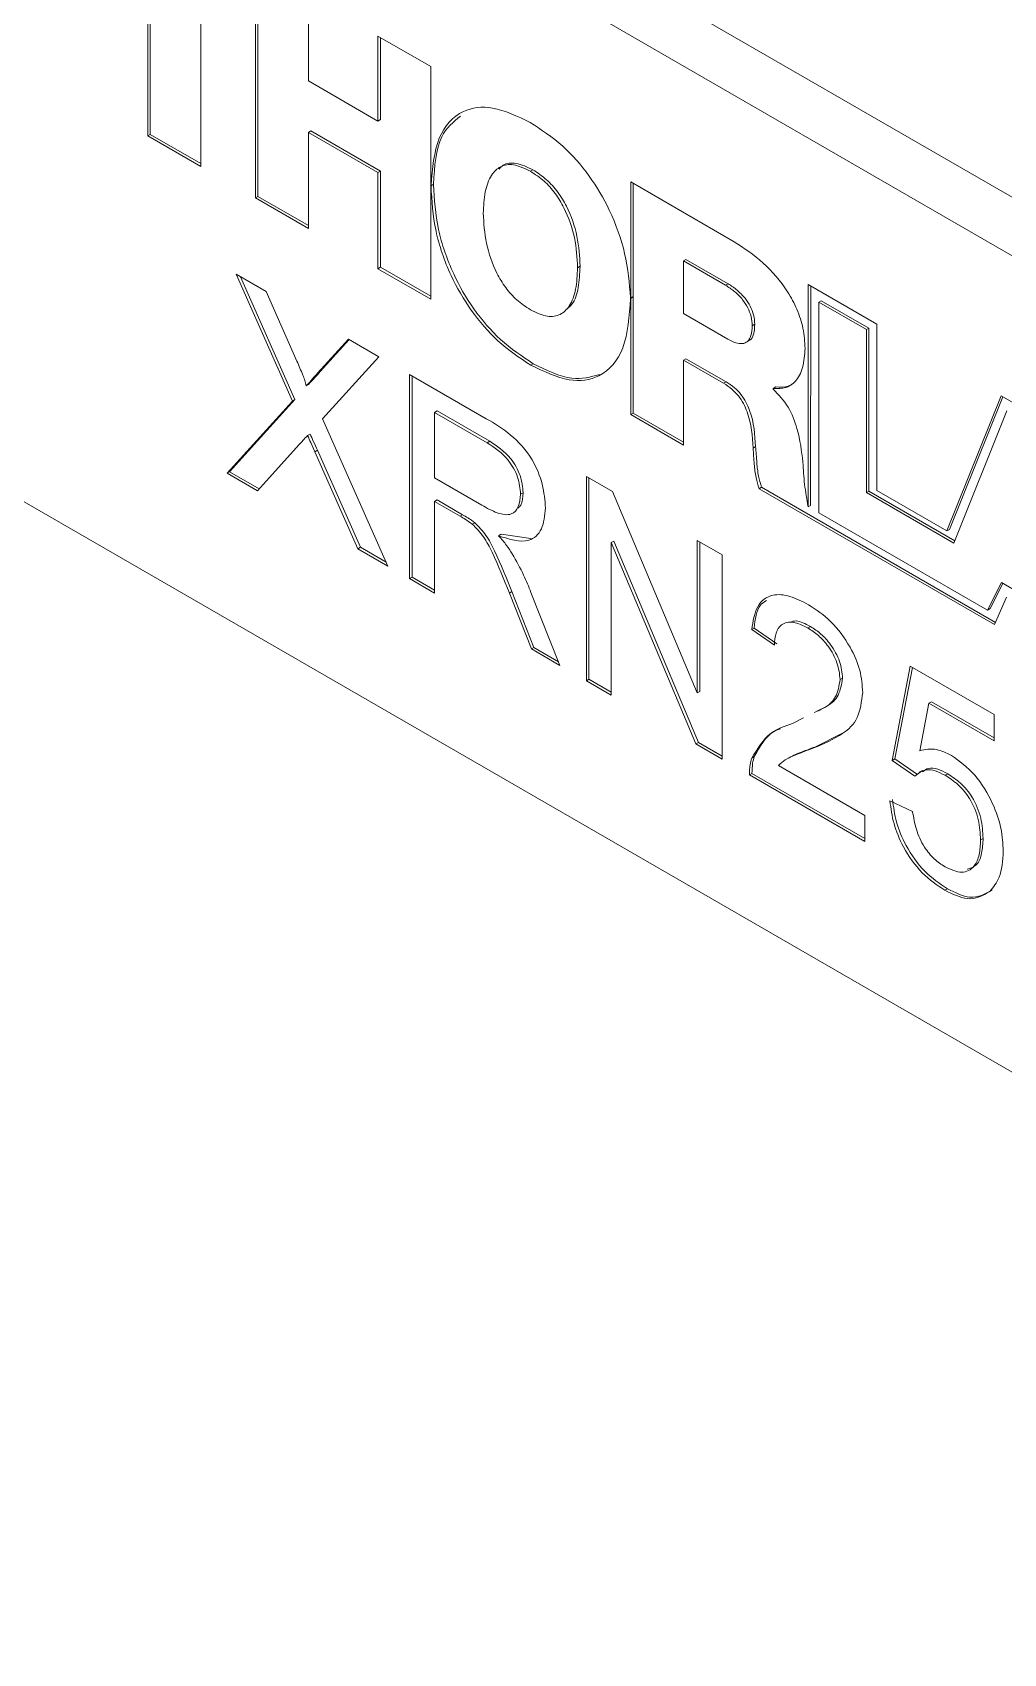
# Model space of a CAD drawing. Header units: inches. Extents: x 0.1 to 10.9, y 0 to 8.5.
# Drawn here: x 10.3889 to 10.4795, y 1.5725 to 1.7238 of the extents above; entities that cross this region are included whole.
import ezdxf

# ---------------------------------------------------------------- set-up
doc = ezdxf.new("R2010")
doc.units = ezdxf.units.IN
doc.header["$MEASUREMENT"] = 0

msp = doc.modelspace()

# ---------------------------------------------------------------- linework, layer by layer
at = {"color": 7, "linetype": 'Continuous', "lineweight": 18}
for p, q in [((8.25428, 2.99349), (10.5743, 1.65418)), ((10.56959, 1.65145), (8.25428, 2.98805)), ((8.25428, 2.91184), (10.56959, 1.57524)), ((10.5743, 1.57252), (8.25428, 2.91184)), ((10.39966, 1.71417), (10.39966, 1.731)), ((10.39989, 1.7143), (10.39989, 1.73114)), ((10.40459, 1.72822), (10.40459, 1.71132)), ((10.41464, 1.72723), (10.41464, 1.7193)), ((10.4097, 1.70837), (10.4097, 1.72526)), ((10.40994, 1.7085), (10.40994, 1.7254)), ((10.42113, 1.72348), (10.42606, 1.72063)), ((10.42113, 1.71555), (10.42113, 1.72348)), ((10.42137, 1.71569), (10.42137, 1.72335)), ((10.42606, 1.72063), (10.42606, 1.70955)), ((10.41464, 1.7193), (10.42113, 1.71555)), ((10.39989, 1.7143), (10.39966, 1.71417)), ((10.40459, 1.71159), (10.39989, 1.7143)), ((10.41487, 1.71462), (10.41464, 1.71449)), ((10.41464, 1.71449), (10.41464, 1.70552)), ((10.42113, 1.71074), (10.41464, 1.71449)), ((10.42137, 1.71087), (10.41487, 1.71462)), ((10.42137, 1.71569), (10.42113, 1.71555)), ((10.40459, 1.71132), (10.39966, 1.71417)), ((10.42137, 1.71087), (10.42113, 1.71074)), ((10.42113, 1.70177), (10.42113, 1.71074)), ((10.42137, 1.70191), (10.42137, 1.71087)), ((10.42632, 1.70967), (10.42609, 1.70954)), ((10.43561, 1.711), (10.43537, 1.71086)), ((10.44473, 1.70986), (10.45438, 1.70429)), ((10.44473, 1.69903), (10.44473, 1.70986)), ((10.44496, 1.69916), (10.44496, 1.70973)), ((10.40994, 1.7085), (10.4097, 1.70837)), ((10.41464, 1.70552), (10.4097, 1.70837)), ((10.41464, 1.70579), (10.40994, 1.7085)), ((10.4263, 1.70964), (10.42606, 1.70951)), ((10.42609, 1.70954), (10.42606, 1.70955)), ((10.42606, 1.70951), (10.42606, 1.69892)), ((10.42609, 1.70949), (10.42606, 1.70951)), ((10.42632, 1.70963), (10.42609, 1.70949)), ((10.42632, 1.70963), (10.4263, 1.70964)), ((10.44989, 1.70263), (10.44966, 1.70249)), ((10.44966, 1.70249), (10.44966, 1.69758)), ((10.45358, 1.70023), (10.44966, 1.70249)), ((10.45382, 1.70036), (10.44989, 1.70263)), ((10.4079, 1.70125), (10.4107, 1.69963)), ((10.41315, 1.68941), (10.4079, 1.70125)), ((10.41339, 1.68955), (10.4083, 1.70102)), ((10.42137, 1.70191), (10.42113, 1.70177)), ((10.42606, 1.69892), (10.42113, 1.70177)), ((10.42606, 1.6992), (10.42137, 1.70191)), ((10.44001, 1.70199), (10.43977, 1.70186)), ((10.4107, 1.69963), (10.41358, 1.69314)), ((10.44495, 1.69913), (10.44471, 1.69899)), ((10.44496, 1.69916), (10.44473, 1.69903)), ((10.44496, 1.69912), (10.44473, 1.69899)), ((10.44496, 1.69912), (10.44495, 1.69913)), ((10.44496, 1.68829), (10.44496, 1.69912)), ((10.45382, 1.70036), (10.45358, 1.70023)), ((10.4613, 1.7003), (10.46129, 1.67955)), ((10.4677, 1.6966), (10.4613, 1.7003)), ((10.46153, 1.70016), (10.46152, 1.67968)), ((10.44473, 1.69903), (10.44471, 1.69904)), ((10.44473, 1.69899), (10.44471, 1.69899)), ((10.44473, 1.68815), (10.44473, 1.69899)), ((10.44966, 1.69758), (10.45379, 1.6952)), ((10.46252, 1.69878), (10.46229, 1.69864)), ((10.46229, 1.67899), (10.46229, 1.69864)), ((10.46229, 1.69864), (10.46673, 1.69608)), ((10.46252, 1.69878), (10.46696, 1.69622)), ((10.45631, 1.69658), (10.45607, 1.69644)), ((10.46696, 1.69622), (10.46673, 1.69608)), ((10.46673, 1.69608), (10.46673, 1.68088)), ((10.46696, 1.69622), (10.46696, 1.68101)), ((10.4677, 1.68108), (10.4677, 1.6966)), ((10.41551, 1.69202), (10.41838, 1.69519)), ((10.41575, 1.69216), (10.41846, 1.69515)), ((10.41838, 1.69519), (10.42122, 1.69355)), ((10.45547, 1.69487), (10.45577, 1.69504)), ((10.42122, 1.69355), (10.41597, 1.68775)), ((10.44989, 1.69337), (10.44966, 1.69323)), ((10.44966, 1.69323), (10.44966, 1.6853)), ((10.4534, 1.69107), (10.44966, 1.69323)), ((10.45363, 1.69121), (10.44989, 1.69337)), ((10.41575, 1.69216), (10.41551, 1.69202)), ((10.42409, 1.6919), (10.43125, 1.68777)), ((10.42409, 1.67285), (10.42409, 1.6919)), ((10.42432, 1.67298), (10.42432, 1.69176)), ((10.43564, 1.6929), (10.4354, 1.69277)), ((10.41467, 1.69097), (10.41444, 1.69083)), ((10.45363, 1.69121), (10.4534, 1.69107)), ((10.45827, 1.69073), (10.45804, 1.69059)), ((10.45804, 1.69059), (10.45804, 1.69053)), ((10.40705, 1.68268), (10.41315, 1.68941)), ((10.40729, 1.68282), (10.41339, 1.68955)), ((10.41339, 1.68955), (10.41315, 1.68941)), ((10.42665, 1.68849), (10.42641, 1.68836)), ((10.43157, 1.68566), (10.42665, 1.68849)), ((10.47931, 1.68989), (10.47424, 1.67731)), ((10.47946, 1.68981), (10.47448, 1.67744)), ((10.47489, 1.67616), (10.47985, 1.68851)), ((10.48514, 1.68653), (10.47931, 1.68989)), ((10.41597, 1.68775), (10.42207, 1.67401)), ((10.42641, 1.68836), (10.42641, 1.68225)), ((10.43133, 1.68552), (10.42641, 1.68836)), ((10.44496, 1.68829), (10.44473, 1.68815)), ((10.44966, 1.6853), (10.44473, 1.68815)), ((10.44966, 1.68558), (10.44496, 1.68829)), ((10.41481, 1.68634), (10.41457, 1.68621)), ((10.43157, 1.68566), (10.43133, 1.68552)), ((10.41379, 1.68535), (10.40989, 1.68104)), ((10.41548, 1.68482), (10.41525, 1.68468)), ((10.41926, 1.67563), (10.41525, 1.68468)), ((10.4195, 1.67577), (10.41548, 1.68482)), ((10.45639, 1.68517), (10.45615, 1.68503)), ((10.40729, 1.68282), (10.40705, 1.68268)), ((10.40989, 1.68104), (10.40705, 1.68268)), ((10.41005, 1.68122), (10.40729, 1.68282)), ((10.42641, 1.68225), (10.43083, 1.6797)), ((10.44059, 1.68238), (10.44304, 1.68096)), ((10.44059, 1.66332), (10.44059, 1.68238)), ((10.44082, 1.66346), (10.44082, 1.68224)), ((10.44304, 1.68096), (10.45095, 1.66218)), ((10.45695, 1.68137), (10.45671, 1.68123)), ((10.47868, 1.66855), (10.45671, 1.68123)), ((10.47878, 1.66876), (10.45695, 1.68137)), ((10.46696, 1.68101), (10.46673, 1.68088)), ((10.46696, 1.68101), (10.47498, 1.67638)), ((10.47424, 1.67731), (10.4677, 1.68108)), ((10.42665, 1.68019), (10.42641, 1.68005)), ((10.4288, 1.67868), (10.42641, 1.68005)), ((10.42641, 1.68005), (10.42641, 1.6715)), ((10.42903, 1.67881), (10.42665, 1.68019)), ((10.43469, 1.68086), (10.43445, 1.68072)), ((10.46152, 1.67968), (10.46129, 1.67955)), ((10.46673, 1.68088), (10.47489, 1.67616)), ((10.42903, 1.67881), (10.4288, 1.67868)), ((10.43018, 1.67806), (10.42994, 1.67793)), ((10.47804, 1.6699), (10.46229, 1.67899)), ((10.43264, 1.67698), (10.4324, 1.67684)), ((10.4354, 1.67658), (10.43264, 1.67698)), ((10.45095, 1.67639), (10.45328, 1.67505)), ((10.45095, 1.66218), (10.45095, 1.67639)), ((10.47448, 1.67744), (10.47424, 1.67731)), ((10.4195, 1.67577), (10.41926, 1.67563)), ((10.42207, 1.67401), (10.41926, 1.67563)), ((10.42191, 1.67438), (10.4195, 1.67577)), ((10.44315, 1.67633), (10.44291, 1.6762)), ((10.45082, 1.65742), (10.44291, 1.6762)), ((10.44291, 1.6762), (10.44291, 1.66198)), ((10.45105, 1.65755), (10.44315, 1.67633)), ((10.45119, 1.66231), (10.45119, 1.67626)), ((10.45328, 1.67505), (10.45328, 1.656)), ((10.42432, 1.67298), (10.42409, 1.67285)), ((10.42641, 1.6715), (10.42409, 1.67285)), ((10.42641, 1.67178), (10.42432, 1.67298)), ((10.47933, 1.67247), (10.47804, 1.6699)), ((10.47946, 1.67239), (10.47827, 1.67004)), ((10.48483, 1.66929), (10.47933, 1.67247)), ((10.43364, 1.67163), (10.43341, 1.67149)), ((10.43546, 1.66628), (10.43341, 1.67149)), ((10.4357, 1.66642), (10.43364, 1.67163)), ((10.43542, 1.67156), (10.43813, 1.66474)), ((10.47868, 1.66855), (10.47981, 1.67111)), ((10.47827, 1.67004), (10.47804, 1.6699)), ((10.45626, 1.66822), (10.45603, 1.66809)), ((10.45814, 1.66662), (10.45603, 1.66809)), ((10.45838, 1.66676), (10.45626, 1.66822)), ((10.4615, 1.66837), (10.46127, 1.66824)), ((10.4357, 1.66642), (10.43546, 1.66628)), ((10.43813, 1.66474), (10.43546, 1.66628)), ((10.43799, 1.66509), (10.4357, 1.66642)), ((10.46914, 1.65588), (10.47083, 1.66467)), ((10.46938, 1.65601), (10.47102, 1.66456)), ((10.47083, 1.66467), (10.47866, 1.66015)), ((10.44082, 1.66346), (10.44059, 1.66332)), ((10.44291, 1.66198), (10.44059, 1.66332)), ((10.44291, 1.66225), (10.44082, 1.66346)), ((10.46451, 1.66355), (10.46428, 1.66342)), ((10.45119, 1.66231), (10.45095, 1.66218)), ((10.4728, 1.66136), (10.47256, 1.66123)), ((10.47866, 1.65798), (10.4728, 1.66136)), ((10.45984, 1.65933), (10.46087, 1.65985)), ((10.47256, 1.66123), (10.47172, 1.65678)), ((10.47866, 1.65771), (10.47256, 1.66123)), ((10.47866, 1.66015), (10.47866, 1.65771)), ((10.4645, 1.65841), (10.46205, 1.65718)), ((10.45105, 1.65755), (10.45082, 1.65742)), ((10.45328, 1.656), (10.45082, 1.65742)), ((10.45328, 1.65627), (10.45105, 1.65755)), ((10.46205, 1.65718), (10.46181, 1.65704)), ((10.45627, 1.65623), (10.45604, 1.6561)), ((10.45853, 1.65541), (10.4666, 1.65075)), ((10.45955, 1.65616), (10.45926, 1.65599)), ((10.46938, 1.65601), (10.46914, 1.65588)), ((10.47126, 1.65441), (10.46914, 1.65588)), ((10.47149, 1.65455), (10.46938, 1.65601)), ((10.45605, 1.65467), (10.45582, 1.65453)), ((10.4666, 1.6483), (10.45582, 1.65453)), ((10.4666, 1.64858), (10.45605, 1.65467)), ((10.47196, 1.65494), (10.47166, 1.65477)), ((10.47432, 1.65463), (10.47408, 1.65449)), ((10.4666, 1.65075), (10.4666, 1.6483)), ((10.46893, 1.65209), (10.47105, 1.65111)), ((10.47763, 1.6486), (10.47739, 1.64846)), ((10.47429, 1.64389), (10.47406, 1.64376))]:
    msp.add_line(p, q, dxfattribs=at)
for points, knots in [([(10.42609, 1.70954), (10.42622, 1.71112), (10.42649, 1.71417), (10.42875, 1.71666), (10.43189, 1.71707), (10.43416, 1.71598), (10.43536, 1.71541)], [0, 0, 0, 0, 0.285502, 0.550023, 0.762029, 1, 1, 1, 1]), ([(10.42632, 1.70967), (10.42642, 1.71131), (10.4266, 1.71413), (10.42818, 1.71546), (10.42885, 1.71601)], [0, 0, 0, 0, 0.581703, 1, 1, 1, 1]), ([(10.43536, 1.71541), (10.43638, 1.71474), (10.43832, 1.71347), (10.4409, 1.71054), (10.44296, 1.70706), (10.44439, 1.70303), (10.4446, 1.7004), (10.44471, 1.69904)], [0, 0, 0, 0, 0.204346, 0.387594, 0.56316, 0.774147, 1, 1, 1, 1]), ([(10.43537, 1.71086), (10.43483, 1.71112), (10.43381, 1.71161), (10.43253, 1.71139), (10.43162, 1.71048), (10.43107, 1.70896), (10.431, 1.70762), (10.43097, 1.70694)], [0, 0, 0, 0, 0.200879, 0.378022, 0.553533, 0.77136, 1, 1, 1, 1]), ([(10.43561, 1.711), (10.43507, 1.71125), (10.43406, 1.71172), (10.43295, 1.71162), (10.43257, 1.7112), (10.43245, 1.71107)], [0, 0, 0, 0, 0.441104, 0.830085, 1, 1, 1, 1]), ([(10.43977, 1.70186), (10.43972, 1.70278), (10.43963, 1.70456), (10.43879, 1.70704), (10.4377, 1.70883), (10.43662, 1.71005), (10.4358, 1.71058), (10.43537, 1.71086)], [0, 0, 0, 0, 0.289137, 0.55879, 0.69586, 0.838853, 1, 1, 1, 1]), ([(10.44001, 1.70199), (10.43996, 1.70291), (10.43986, 1.70469), (10.43903, 1.70718), (10.43794, 1.70896), (10.43685, 1.71018), (10.43604, 1.71072), (10.43561, 1.711)], [0, 0, 0, 0, 0.289137, 0.55879, 0.69586, 0.838853, 1, 1, 1, 1]), ([(10.4354, 1.69277), (10.43436, 1.69345), (10.4324, 1.69476), (10.42979, 1.69776), (10.42773, 1.70133), (10.42633, 1.70545), (10.42617, 1.70811), (10.42609, 1.70949)], [0, 0, 0, 0, 0.203845, 0.386498, 0.561783, 0.773096, 1, 1, 1, 1]), ([(10.43564, 1.6929), (10.4346, 1.69359), (10.43264, 1.69489), (10.43003, 1.6979), (10.42797, 1.70147), (10.42657, 1.70559), (10.42641, 1.70825), (10.42632, 1.70963)], [0, 0, 0, 0, 0.203845, 0.386498, 0.561783, 0.773096, 1, 1, 1, 1]), ([(10.43097, 1.70694), (10.43102, 1.70602), (10.43112, 1.70424), (10.43195, 1.70175), (10.43304, 1.69997), (10.43413, 1.69875), (10.43494, 1.69822), (10.43537, 1.69793)], [0, 0, 0, 0, 0.289123, 0.558793, 0.695872, 0.838864, 1, 1, 1, 1]), ([(10.45438, 1.70429), (10.4553, 1.70369), (10.45707, 1.70253), (10.45913, 1.70016), (10.46031, 1.69797), (10.46091, 1.69611), (10.46097, 1.69495), (10.46101, 1.69433)], [0, 0, 0, 0, 0.288451, 0.557374, 0.694678, 0.838281, 1, 1, 1, 1]), ([(10.43537, 1.69793), (10.43591, 1.69767), (10.43693, 1.69719), (10.43821, 1.6974), (10.43912, 1.69831), (10.43968, 1.69983), (10.43974, 1.70117), (10.43977, 1.70186)], [0, 0, 0, 0, 0.2008908, 0.3780365, 0.5535498, 0.7713747, 1, 1, 1, 1]), ([(10.43876, 1.698), (10.43893, 1.69814), (10.43947, 1.69858), (10.4399, 1.69999), (10.43997, 1.70131), (10.44001, 1.70199)], [0, 0, 0, 0, 0.180257, 0.580213, 1, 1, 1, 1]), ([(10.45607, 1.69644), (10.45606, 1.69673), (10.45602, 1.69727), (10.45568, 1.69814), (10.45515, 1.69895), (10.45442, 1.69969), (10.45387, 1.70004), (10.45358, 1.70023)], [0, 0, 0, 0, 0.197029, 0.371432, 0.543408, 0.760308, 1, 1, 1, 1]), ([(10.45631, 1.69658), (10.45629, 1.69686), (10.45626, 1.69741), (10.45592, 1.69828), (10.45538, 1.69909), (10.45466, 1.69982), (10.45411, 1.70018), (10.45382, 1.70036)], [0, 0, 0, 0, 0.197029, 0.371432, 0.543408, 0.760308, 1, 1, 1, 1]), ([(10.44471, 1.69899), (10.4446, 1.69734), (10.44439, 1.69418), (10.44214, 1.69155), (10.43894, 1.69108), (10.43663, 1.69218), (10.4354, 1.69277)], [0, 0, 0, 0, 0.286668, 0.551232, 0.762619, 1, 1, 1, 1]), ([(10.45379, 1.6952), (10.45405, 1.69506), (10.45452, 1.69482), (10.45517, 1.69473), (10.45568, 1.69494), (10.45602, 1.69552), (10.45606, 1.69612), (10.45607, 1.69644)], [0, 0, 0, 0, 0.211129, 0.392706, 0.559913, 0.763436, 1, 1, 1, 1]), ([(10.45573, 1.69505), (10.45577, 1.69507), (10.45601, 1.69515), (10.45625, 1.69567), (10.45629, 1.69626), (10.45631, 1.69658)], [0, 0, 0, 0, 0.098673, 0.515501, 1, 1, 1, 1]), ([(10.41358, 1.69314), (10.41376, 1.69271), (10.41402, 1.69211), (10.41434, 1.69133), (10.4144, 1.691), (10.41444, 1.69083)], [0, 0, 0, 0, 0.5612714, 0.7817926, 1, 1, 1, 1]), ([(10.46101, 1.69433), (10.46096, 1.69371), (10.46088, 1.69248), (10.4602, 1.69125), (10.45924, 1.69057), (10.45844, 1.69058), (10.45804, 1.69059)], [0, 0, 0, 0, 0.282913, 0.557634, 0.773566, 1, 1, 1, 1]), ([(10.41444, 1.69083), (10.41464, 1.69105), (10.415, 1.69145), (10.41535, 1.69185), (10.41551, 1.69202)], [0, 0, 0, 0, 0.56, 1, 1, 1, 1]), ([(10.41467, 1.69097), (10.41487, 1.69119), (10.41523, 1.69159), (10.41559, 1.69198), (10.41575, 1.69216)], [0, 0, 0, 0, 0.56, 1, 1, 1, 1]), ([(10.44183, 1.69189), (10.44099, 1.69166), (10.43916, 1.69116), (10.43688, 1.69229), (10.43564, 1.6929)], [0, 0, 0, 0, 0.455786, 1, 1, 1, 1]), ([(10.45615, 1.68503), (10.45609, 1.68614), (10.456, 1.68749), (10.45527, 1.68919), (10.45478, 1.68993), (10.45414, 1.6906), (10.45366, 1.69091), (10.4534, 1.69107)], [0, 0, 0, 0, 0.5052307, 0.6180493, 0.7309228, 0.8540518, 1, 1, 1, 1]), ([(10.45639, 1.68517), (10.45632, 1.68627), (10.45624, 1.68763), (10.45551, 1.68932), (10.45502, 1.69007), (10.45438, 1.69074), (10.45389, 1.69104), (10.45363, 1.69121)], [0, 0, 0, 0, 0.5052307, 0.6180493, 0.7309228, 0.8540518, 1, 1, 1, 1]), ([(10.45804, 1.69053), (10.45853, 1.69), (10.45952, 1.68895), (10.46049, 1.6864), (10.46068, 1.68474), (10.4608, 1.68372)], [0, 0, 0, 0, 0.2801072, 0.5557636, 1, 1, 1, 1]), ([(10.46011, 1.69126), (10.4599, 1.69108), (10.4594, 1.69068), (10.45869, 1.69071), (10.45827, 1.69073)], [0, 0, 0, 0, 0.423593, 1, 1, 1, 1]), ([(10.43125, 1.68777), (10.43201, 1.68732), (10.43352, 1.68643), (10.43555, 1.68422), (10.4366, 1.6816), (10.43672, 1.68016), (10.43678, 1.67944)], [0, 0, 0, 0, 0.2816823, 0.5592259, 0.7794058, 1, 1, 1, 1]), ([(10.41457, 1.68621), (10.41443, 1.68605), (10.41416, 1.68576), (10.41391, 1.68547), (10.41379, 1.68535)], [0, 0, 0, 0, 0.560002, 1, 1, 1, 1]), ([(10.41525, 1.68468), (10.41512, 1.68497), (10.41489, 1.68547), (10.41467, 1.68598), (10.41457, 1.68621)], [0, 0, 0, 0, 0.56, 1, 1, 1, 1]), ([(10.41548, 1.68482), (10.41536, 1.6851), (10.41513, 1.68561), (10.41491, 1.68612), (10.41481, 1.68634)], [0, 0, 0, 0, 0.56, 1, 1, 1, 1]), ([(10.43445, 1.68072), (10.4344, 1.68125), (10.4343, 1.6823), (10.43315, 1.68434), (10.43202, 1.68507), (10.43133, 1.68552)], [0, 0, 0, 0, 0.280425, 0.559989, 1, 1, 1, 1]), ([(10.43469, 1.68086), (10.43464, 1.68139), (10.43454, 1.68244), (10.43339, 1.68447), (10.43226, 1.68521), (10.43157, 1.68566)], [0, 0, 0, 0, 0.280425, 0.559989, 1, 1, 1, 1]), ([(10.45671, 1.68123), (10.45661, 1.68158), (10.45637, 1.68237), (10.45625, 1.68363), (10.45619, 1.68453), (10.45615, 1.68503)], [0, 0, 0, 0, 0.264101, 0.593094, 1, 1, 1, 1]), ([(10.45695, 1.68137), (10.45684, 1.68172), (10.45661, 1.68251), (10.45649, 1.68376), (10.45643, 1.68467), (10.45639, 1.68517)], [0, 0, 0, 0, 0.264101, 0.593094, 1, 1, 1, 1]), ([(10.4608, 1.68372), (10.46084, 1.68303), (10.46092, 1.68167), (10.46117, 1.68025), (10.46129, 1.67955)], [0, 0, 0, 0, 0.508019, 1, 1, 1, 1]), ([(10.43083, 1.6797), (10.43131, 1.67943), (10.43227, 1.6789), (10.43359, 1.67868), (10.43432, 1.67949), (10.43441, 1.68031), (10.43445, 1.68072)], [0, 0, 0, 0, 0.281533, 0.560337, 0.779927, 1, 1, 1, 1]), ([(10.43678, 1.67944), (10.43671, 1.67873), (10.43657, 1.67732), (10.43505, 1.676), (10.43341, 1.67652), (10.4324, 1.67684)], [0, 0, 0, 0, 0.280525, 0.560523, 1, 1, 1, 1]), ([(10.43419, 1.67941), (10.43429, 1.6795), (10.43463, 1.6798), (10.43466, 1.68042), (10.43469, 1.68086)], [0, 0, 0, 0, 0.300328, 1, 1, 1, 1]), ([(10.42994, 1.67793), (10.42973, 1.67808), (10.42935, 1.67836), (10.42897, 1.67858), (10.4288, 1.67868)], [0, 0, 0, 0, 0.559853, 1, 1, 1, 1]), ([(10.43018, 1.67806), (10.42997, 1.67822), (10.42958, 1.6785), (10.4292, 1.67872), (10.42903, 1.67881)], [0, 0, 0, 0, 0.559853, 1, 1, 1, 1]), ([(10.43341, 1.67149), (10.4329, 1.67276), (10.43219, 1.67452), (10.43105, 1.6768), (10.43031, 1.67755), (10.42994, 1.67793)], [0, 0, 0, 0, 0.560827, 0.78071, 1, 1, 1, 1]), ([(10.43364, 1.67163), (10.43313, 1.67289), (10.43243, 1.67466), (10.43128, 1.67693), (10.43055, 1.67769), (10.43018, 1.67806)], [0, 0, 0, 0, 0.560827, 0.78071, 1, 1, 1, 1]), ([(10.4324, 1.67684), (10.43266, 1.67655), (10.43311, 1.67602), (10.43351, 1.67542), (10.43368, 1.67516)], [0, 0, 0, 0, 0.56014, 1, 1, 1, 1]), ([(10.43368, 1.67516), (10.43405, 1.6745), (10.43471, 1.67333), (10.43521, 1.6721), (10.43542, 1.67156)], [0, 0, 0, 0, 0.559794, 1, 1, 1, 1]), ([(10.45603, 1.66809), (10.45615, 1.66886), (10.45639, 1.67041), (10.45781, 1.67146), (10.45958, 1.6713), (10.46074, 1.67071), (10.46132, 1.67041)], [0, 0, 0, 0, 0.280256, 0.558866, 0.779117, 1, 1, 1, 1]), ([(10.45626, 1.66822), (10.45635, 1.66905), (10.45647, 1.67023), (10.4572, 1.67067), (10.45742, 1.6708)], [0, 0, 0, 0, 0.705982, 1, 1, 1, 1]), ([(10.46132, 1.67041), (10.46204, 1.66994), (10.46347, 1.66899), (10.46519, 1.66668), (10.46624, 1.66426), (10.46634, 1.6629), (10.46639, 1.66222)], [0, 0, 0, 0, 0.280492, 0.559664, 0.7797671, 1, 1, 1, 1]), ([(10.46127, 1.66824), (10.46081, 1.66846), (10.4599, 1.66891), (10.4588, 1.66869), (10.45822, 1.66782), (10.45817, 1.66702), (10.45814, 1.66662)], [0, 0, 0, 0, 0.280431, 0.55946, 0.779357, 1, 1, 1, 1]), ([(10.4615, 1.66837), (10.46103, 1.66863), (10.46033, 1.66902), (10.45978, 1.66884), (10.45959, 1.66877)], [0, 0, 0, 0, 0.662051, 1, 1, 1, 1]), ([(10.46428, 1.66342), (10.46422, 1.66394), (10.46411, 1.66498), (10.46326, 1.66649), (10.46226, 1.66759), (10.4616, 1.66802), (10.46127, 1.66824)], [0, 0, 0, 0, 0.2790686, 0.5585904, 0.779053, 1, 1, 1, 1]), ([(10.46451, 1.66355), (10.46446, 1.66407), (10.46434, 1.66511), (10.46349, 1.66663), (10.4625, 1.66773), (10.46184, 1.66816), (10.4615, 1.66837)], [0, 0, 0, 0, 0.2790686, 0.5585904, 0.779053, 1, 1, 1, 1]), ([(10.46187, 1.66034), (10.46222, 1.6605), (10.46298, 1.66083), (10.46398, 1.6617), (10.46418, 1.66285), (10.46428, 1.66342)], [0, 0, 0, 0, 0.302298, 0.652293, 1, 1, 1, 1]), ([(10.4621, 1.66048), (10.46245, 1.66063), (10.46322, 1.66097), (10.46422, 1.66184), (10.46441, 1.66298), (10.46451, 1.66355)], [0, 0, 0, 0, 0.302298, 0.652293, 1, 1, 1, 1]), ([(10.46639, 1.66222), (10.46628, 1.66137), (10.46606, 1.65968), (10.46428, 1.65807), (10.46275, 1.65743), (10.46181, 1.65704)], [0, 0, 0, 0, 0.278756, 0.558831, 1, 1, 1, 1]), ([(10.45604, 1.6561), (10.45657, 1.65698), (10.45751, 1.65855), (10.45913, 1.65909), (10.45984, 1.65933)], [0, 0, 0, 0, 0.558368, 1, 1, 1, 1]), ([(10.45627, 1.65623), (10.45677, 1.65716), (10.4574, 1.65831), (10.45849, 1.65875), (10.4587, 1.65884)], [0, 0, 0, 0, 0.800045, 1, 1, 1, 1]), ([(10.46181, 1.65704), (10.46142, 1.6569), (10.46077, 1.65665), (10.45988, 1.6563), (10.45913, 1.65597), (10.45873, 1.65559), (10.45853, 1.65541)], [0, 0, 0, 0, 0.340043, 0.560064, 0.780067, 1, 1, 1, 1]), ([(10.46205, 1.65718), (10.46166, 1.65703), (10.46101, 1.65679), (10.46016, 1.65646), (10.45972, 1.65624), (10.45953, 1.65613)], [0, 0, 0, 0, 0.460391, 0.758283, 1, 1, 1, 1]), ([(10.47172, 1.65678), (10.47222, 1.65689), (10.47312, 1.65708), (10.47419, 1.65657), (10.47466, 1.65635)], [0, 0, 0, 0, 0.5599388, 1, 1, 1, 1]), ([(10.45582, 1.65453), (10.45582, 1.65485), (10.45583, 1.65542), (10.45597, 1.65589), (10.45604, 1.6561)], [0, 0, 0, 0, 0.559966, 1, 1, 1, 1]), ([(10.45605, 1.65467), (10.45606, 1.65499), (10.45607, 1.65556), (10.45621, 1.65603), (10.45627, 1.65623)], [0, 0, 0, 0, 0.559966, 1, 1, 1, 1]), ([(10.47466, 1.65635), (10.47542, 1.6558), (10.47693, 1.6547), (10.47853, 1.65204), (10.47939, 1.64951), (10.47947, 1.6481), (10.47951, 1.64739)], [0, 0, 0, 0, 0.2791745, 0.5587432, 0.7791568, 1, 1, 1, 1]), ([(10.47408, 1.65449), (10.47377, 1.65465), (10.47315, 1.65497), (10.47209, 1.65509), (10.47157, 1.65467), (10.47126, 1.65441)], [0, 0, 0, 0, 0.28088, 0.56114, 1, 1, 1, 1]), ([(10.47432, 1.65463), (10.47401, 1.65479), (10.47339, 1.6551), (10.47253, 1.65524), (10.47215, 1.65495), (10.47198, 1.65482)], [0, 0, 0, 0, 0.354189, 0.707596, 1, 1, 1, 1]), ([(10.47739, 1.64846), (10.47736, 1.64908), (10.47729, 1.65031), (10.47651, 1.65226), (10.4753, 1.6537), (10.47449, 1.65423), (10.47408, 1.65449)], [0, 0, 0, 0, 0.280653, 0.559595, 0.77929, 1, 1, 1, 1]), ([(10.47763, 1.6486), (10.47759, 1.64922), (10.47753, 1.65045), (10.47675, 1.65239), (10.47554, 1.65384), (10.47472, 1.65436), (10.47432, 1.65463)], [0, 0, 0, 0, 0.280653, 0.559595, 0.77929, 1, 1, 1, 1]), ([(10.47429, 1.64389), (10.47357, 1.64438), (10.47213, 1.64535), (10.47044, 1.64772), (10.46944, 1.65013), (10.46926, 1.65153), (10.46917, 1.65223)], [0, 0, 0, 0, 0.28005, 0.559264, 0.779421, 1, 1, 1, 1]), ([(10.47406, 1.64376), (10.47333, 1.64424), (10.47189, 1.64521), (10.4702, 1.64759), (10.4692, 1.65), (10.46902, 1.65139), (10.46893, 1.65209)], [0, 0, 0, 0, 0.28005, 0.559264, 0.779421, 1, 1, 1, 1]), ([(10.47105, 1.65111), (10.47113, 1.65056), (10.47131, 1.64947), (10.47202, 1.64786), (10.47304, 1.64663), (10.47372, 1.64617), (10.47407, 1.64595)], [0, 0, 0, 0, 0.280714, 0.559926, 0.779622, 1, 1, 1, 1]), ([(10.47407, 1.64595), (10.47461, 1.6457), (10.47569, 1.6452), (10.47681, 1.64585), (10.47732, 1.64704), (10.47737, 1.64799), (10.47739, 1.64846)], [0, 0, 0, 0, 0.279515, 0.558288, 0.778902, 1, 1, 1, 1]), ([(10.47613, 1.64572), (10.47646, 1.64582), (10.47712, 1.64604), (10.47755, 1.6472), (10.4776, 1.64813), (10.47763, 1.6486)], [0, 0, 0, 0, 0.3256804, 0.6624715, 1, 1, 1, 1]), ([(10.47951, 1.64739), (10.47945, 1.64652), (10.47935, 1.64496), (10.47858, 1.64405), (10.47824, 1.64365)], [0, 0, 0, 0, 0.559726, 1, 1, 1, 1]), ([(10.47824, 1.64365), (10.47759, 1.64328), (10.47642, 1.6426), (10.47478, 1.6434), (10.47406, 1.64376)], [0, 0, 0, 0, 0.558446, 1, 1, 1, 1]), ([(10.47848, 1.64379), (10.47782, 1.64341), (10.47665, 1.64274), (10.47501, 1.64354), (10.47429, 1.64389)], [0, 0, 0, 0, 0.558446, 1, 1, 1, 1])]:
    msp.add_open_spline(points, degree=3, knots=knots, dxfattribs=at)

doc.saveas('drawing.dxf')
